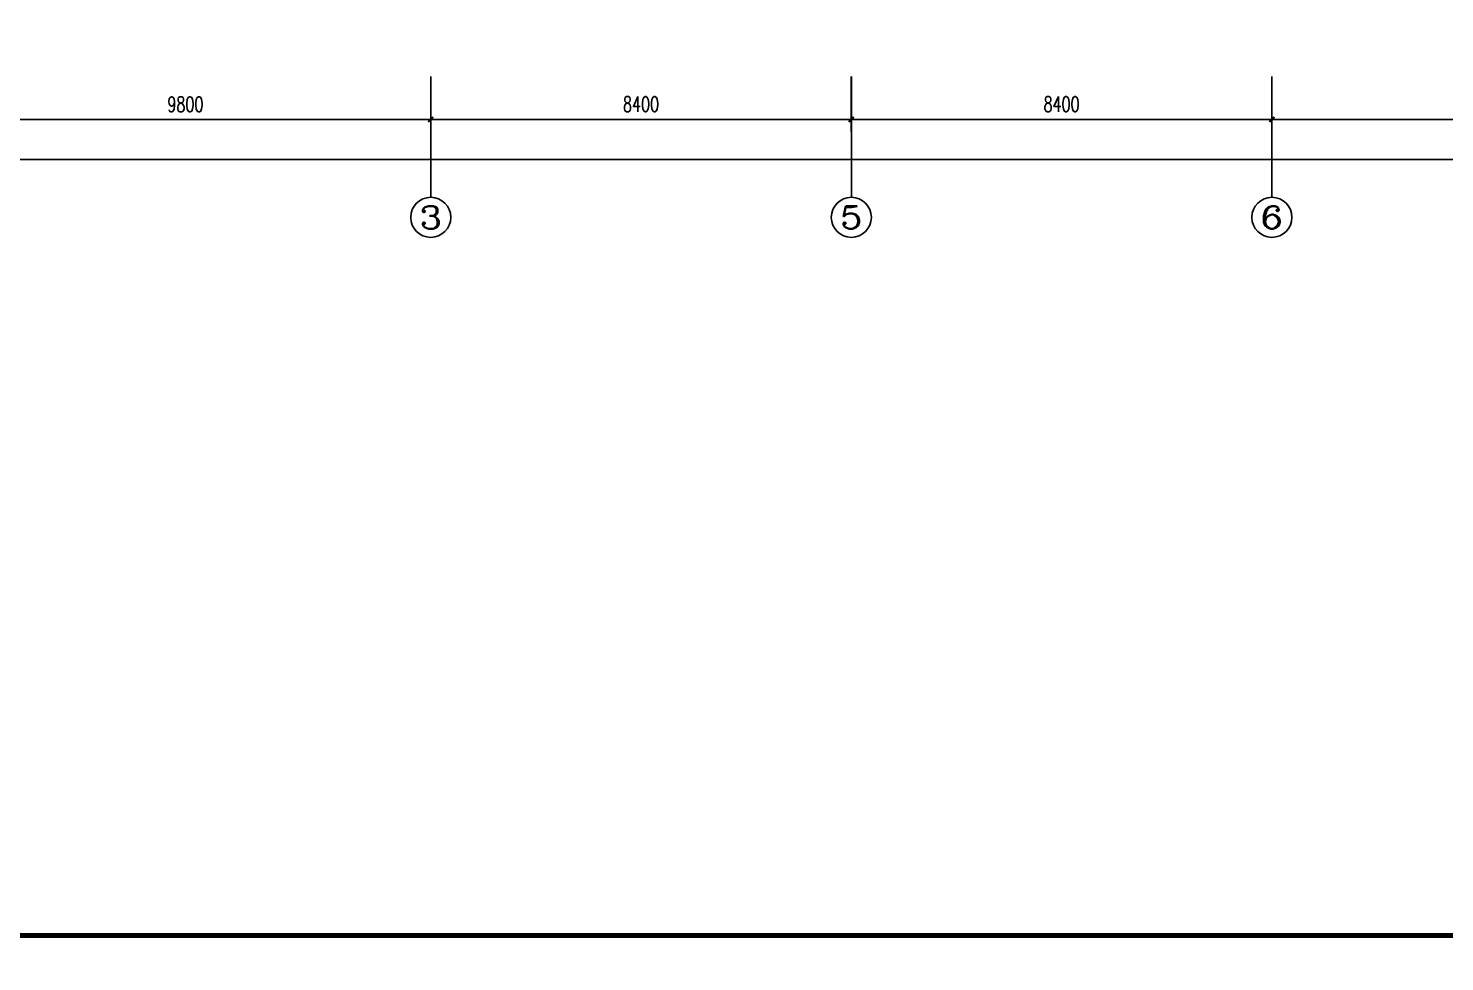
# Model space of a CAD drawing. Extents: x 2166032 to 5302137, y 581493 to 2416206.
# Drawn here: x 2571404 to 2599690, y 1033995 to 1052633 of the extents above; entities that cross this region are included whole.
import ezdxf
from ezdxf.enums import TextEntityAlignment as Align

# ---------------------------------------------------------------- set-up
doc = ezdxf.new("R2010")
doc.units = 0
doc.header["$LTSCALE"] = 1000
doc.header["$MEASUREMENT"] = 0
for name, color, linetype in [('AXIS', 3, 'Continuous'), ('AXIS_TEXT', 7, 'Continuous'), ('PUB_TITLE', 137, 'Continuous')]:
    doc.layers.add(name, color=color, linetype=linetype)
doc.styles.add('_TCH_AXIS', font='complex_.ttf')
doc.styles.add('COMPLEX', font='complex_.ttf')
doc.styles.add('DIM_FONT', font='simplex_.ttf', dxfattribs={"width": 0.7})
doc.dimstyles.new('DIMN', dxfattribs={"dimtxt": 300, "dimasz": 100, "dimexe": 250, "dimexo": 300, "dimgap": 150, "dimtad": 1, "dimdec": 0, "dimzin": 0, "dimdsep": 46, "dimtxsty": 'DIM_FONT', "dimblk": 'ARCHTICK', "dimcen": 0.09, "dimclrt": 7, "dimazin": 2, "dimtfac": 1, "dimtdec": 0, "dimtix": 1, "dimtmove": 2, "dimatfit": 3, "dimldrblk": 'ARCHTICK', "dimfxl": 1, "dimtolj": 1, "dimtzin": 0, "dimarcsym": 0})

# ---------------------------------------------------------------- blocks, each defined once
blk = doc.blocks.new('_ArchTick')
at = {"color": 0, "linetype": 'ByBlock', "const_width": 0.4}
blk.add_lwpolyline([(-0.5, -0.5), (0.5, 0.5)], dxfattribs=at)
blk = doc.blocks.new('*D2909')
at = {"layer": 'AXIS', "color": 0, "lineweight": -2}
for p, q in [((2569640, 1051670), (2569640, 1050564)), ((2579440, 1051670), (2579440, 1050564)), ((2569640, 1050814), (2579440, 1050814))]:
    blk.add_line(p, q, dxfattribs=at)
at = {"layer": 'Defpoints', "color": 0}
for p in [(2569640, 1051970), (2579440, 1051970), (2579440, 1050814)]:
    blk.add_point(p, dxfattribs=at)
at = {"layer": 'AXIS', "color": 0, "lineweight": -2, "xscale": 100, "yscale": 100, "zscale": 100, "rotation": 180}
blk.add_blockref('_ArchTick', (2569640, 1050814), dxfattribs=at)
at = {"layer": 'AXIS', "color": 0, "lineweight": -2, "xscale": 100, "yscale": 100, "zscale": 100}
blk.add_blockref('_ArchTick', (2579440, 1050814), dxfattribs=at)
at = {"layer": 'AXIS', "color": 7, "insert": (2574540, 1051116), "char_height": 300, "attachment_point": 5, "style": 'DIM_FONT'}
blk.add_mtext('\\A1;9800', dxfattribs=at)
blk = doc.blocks.new('*D2910')
at = {"layer": 'AXIS', "color": 0, "lineweight": -2}
for p, q in [((2579440, 1051670), (2579440, 1050564)), ((2587840, 1051670), (2587840, 1050564)), ((2579440, 1050814), (2587840, 1050814))]:
    blk.add_line(p, q, dxfattribs=at)
at = {"layer": 'Defpoints', "color": 0}
for p in [(2579440, 1051970), (2587840, 1051970), (2587840, 1050814)]:
    blk.add_point(p, dxfattribs=at)
at = {"layer": 'AXIS', "color": 0, "lineweight": -2, "xscale": 100, "yscale": 100, "zscale": 100, "rotation": 180}
blk.add_blockref('_ArchTick', (2579440, 1050814), dxfattribs=at)
at = {"layer": 'AXIS', "color": 0, "lineweight": -2, "xscale": 100, "yscale": 100, "zscale": 100}
blk.add_blockref('_ArchTick', (2587840, 1050814), dxfattribs=at)
at = {"layer": 'AXIS', "color": 7, "insert": (2583640, 1051119), "char_height": 300, "attachment_point": 5, "style": 'DIM_FONT'}
blk.add_mtext('\\A1;8400', dxfattribs=at)
blk = doc.blocks.new('*D2911')
at = {"layer": 'AXIS', "color": 0, "lineweight": -2}
for p, q in [((2587840, 1051670), (2587840, 1050564)), ((2596240, 1051670), (2596240, 1050564)), ((2587840, 1050814), (2596240, 1050814))]:
    blk.add_line(p, q, dxfattribs=at)
at = {"layer": 'Defpoints', "color": 0}
for p in [(2587840, 1051970), (2596240, 1051970), (2596240, 1050814)]:
    blk.add_point(p, dxfattribs=at)
at = {"layer": 'AXIS', "color": 0, "lineweight": -2, "xscale": 100, "yscale": 100, "zscale": 100, "rotation": 180}
blk.add_blockref('_ArchTick', (2587840, 1050814), dxfattribs=at)
at = {"layer": 'AXIS', "color": 0, "lineweight": -2, "xscale": 100, "yscale": 100, "zscale": 100}
blk.add_blockref('_ArchTick', (2596240, 1050814), dxfattribs=at)
at = {"layer": 'AXIS', "color": 7, "insert": (2592040, 1051119), "char_height": 300, "attachment_point": 5, "style": 'DIM_FONT'}
blk.add_mtext('\\A1;8400', dxfattribs=at)
blk = doc.blocks.new('*D2912')
at = {"layer": 'AXIS', "color": 0, "lineweight": -2}
for p, q in [((2596240, 1051670), (2596240, 1050564)), ((2604640, 1051670), (2604640, 1050564)), ((2596240, 1050814), (2604640, 1050814))]:
    blk.add_line(p, q, dxfattribs=at)
at = {"layer": 'Defpoints', "color": 0}
for p in [(2596240, 1051970), (2604640, 1051970), (2604640, 1050814)]:
    blk.add_point(p, dxfattribs=at)
at = {"layer": 'AXIS', "color": 0, "lineweight": -2, "xscale": 100, "yscale": 100, "zscale": 100, "rotation": 180}
blk.add_blockref('_ArchTick', (2596240, 1050814), dxfattribs=at)
at = {"layer": 'AXIS', "color": 0, "lineweight": -2, "xscale": 100, "yscale": 100, "zscale": 100}
blk.add_blockref('_ArchTick', (2604640, 1050814), dxfattribs=at)
at = {"layer": 'AXIS', "color": 7, "insert": (2600440, 1051119), "char_height": 300, "attachment_point": 5, "style": 'DIM_FONT'}
blk.add_mtext('\\A1;8400', dxfattribs=at)
blk = doc.blocks.new('*D2923')
at = {"layer": 'AXIS', "color": 0, "lineweight": -2}
for p, q in [((2569440, 1051370), (2569440, 1049764)), ((2640940, 1051370), (2640940, 1049764)), ((2569440, 1050014), (2640940, 1050014))]:
    blk.add_line(p, q, dxfattribs=at)
at = {"layer": 'Defpoints', "color": 0}
for p in [(2569440, 1051670), (2640940, 1051670), (2640940, 1050014)]:
    blk.add_point(p, dxfattribs=at)
at = {"layer": 'AXIS', "color": 0, "lineweight": -2, "xscale": 100, "yscale": 100, "zscale": 100, "rotation": 180}
blk.add_blockref('_ArchTick', (2569440, 1050014), dxfattribs=at)
at = {"layer": 'AXIS', "color": 0, "lineweight": -2, "xscale": 100, "yscale": 100, "zscale": 100}
blk.add_blockref('_ArchTick', (2640940, 1050014), dxfattribs=at)
at = {"layer": 'AXIS', "color": 7, "insert": (2605190, 1050316), "char_height": 300, "attachment_point": 5, "style": 'DIM_FONT'}
blk.add_mtext('\\A1;71500', dxfattribs=at)
blk = doc.blocks.new('_AXISO')
blk.add_circle((0, 0), 0.5)
at = {"layer": 'AXIS_TEXT', "style": 'COMPLEX', "width": 1.171875}
blk.add_attdef('A', text='', height=0.56, dxfattribs=at).set_placement((-0.25, -0.28), (0.25, -0.28), align=Align.FIT)

msp = doc.modelspace()

# ---------------------------------------------------------------- linework, layer by layer
msp.add_circle((2604640.5, 1020101.3), 438608.5)
at = {"layer": 'AXIS'}
for p, q in [((2579440.5, 1051670.2), (2579440.5, 1049258.9)), ((2587840.5, 1051670.2), (2587840.5, 1049258.9)), ((2596240.5, 1051670.2), (2596240.5, 1049258.9))]:
    msp.add_line(p, q, dxfattribs=at)
at = {"layer": 'PUB_TITLE', "const_width": 100}
msp.add_lwpolyline([(2555570.3, 1034519.6), (2657170.3, 1034519.6), (2657170.3, 1091919.6), (2555570.3, 1091919.6)], close=True, dxfattribs=at)

# ---------------------------------------------------------------- block references
at = {"layer": 'AXIS'}
ref = msp.add_blockref('_AXISO', (2579440.5, 1048858.9), dxfattribs=dict(at, xscale=800, yscale=800, zscale=800))
ref.add_attrib('A', '3', dxfattribs={"layer": 'AXIS_TEXT', "height": 452.5, "style": '_TCH_AXIS', "width": 1.049113}).set_placement((2579214.2, 1048632.6), (2579666.8, 1048632.6), align=Align.FIT)
ref = msp.add_blockref('_AXISO', (2587840.5, 1048858.9), dxfattribs=dict(at, xscale=800, yscale=800, zscale=800))
ref.add_attrib('A', '5', dxfattribs={"layer": 'AXIS_TEXT', "height": 452.5, "style": '_TCH_AXIS', "width": 1.049113}).set_placement((2587614.2, 1048632.6), (2588066.8, 1048632.6), align=Align.FIT)
ref = msp.add_blockref('_AXISO', (2596240.5, 1048858.9), dxfattribs=dict(at, xscale=800, yscale=800, zscale=800))
ref.add_attrib('A', '6', dxfattribs={"layer": 'AXIS_TEXT', "height": 452.5, "style": '_TCH_AXIS', "width": 1.049113}).set_placement((2596014.2, 1048632.6), (2596466.8, 1048632.6), align=Align.FIT)

# ---------------------------------------------------------------- dimensions: what is measured, and where the dimension line sits
for p1, p2, distance, picture, middle in [((2569640.5, 1051970.2), (2579440.5, 1051970.2), -1156, '*D2909', (2574540.5, 1051115.6)), ((2579440.5, 1051970.2), (2587840.5, 1051970.2), -1156, '*D2910', (2583640.5, 1051119.1)), ((2587840.5, 1051970.2), (2596240.5, 1051970.2), -1156, '*D2911', (2592040.5, 1051119.1)), ((2596240.5, 1051970.2), (2604640.5, 1051970.2), -1156, '*D2912', (2600440.5, 1051119.1)), ((2569440.5, 1051670.2), (2640940.5, 1051670.2), -1656, '*D2923', (2605190.5, 1050315.6))]:
    dim = msp.add_aligned_dim(p1=p1, p2=p2, distance=distance, dimstyle='DIMN', dxfattribs=at)
    dim.commit()
    dim.dimension.update_dxf_attribs({"geometry": picture, "text_midpoint": middle})

doc.saveas('drawing.dxf')
